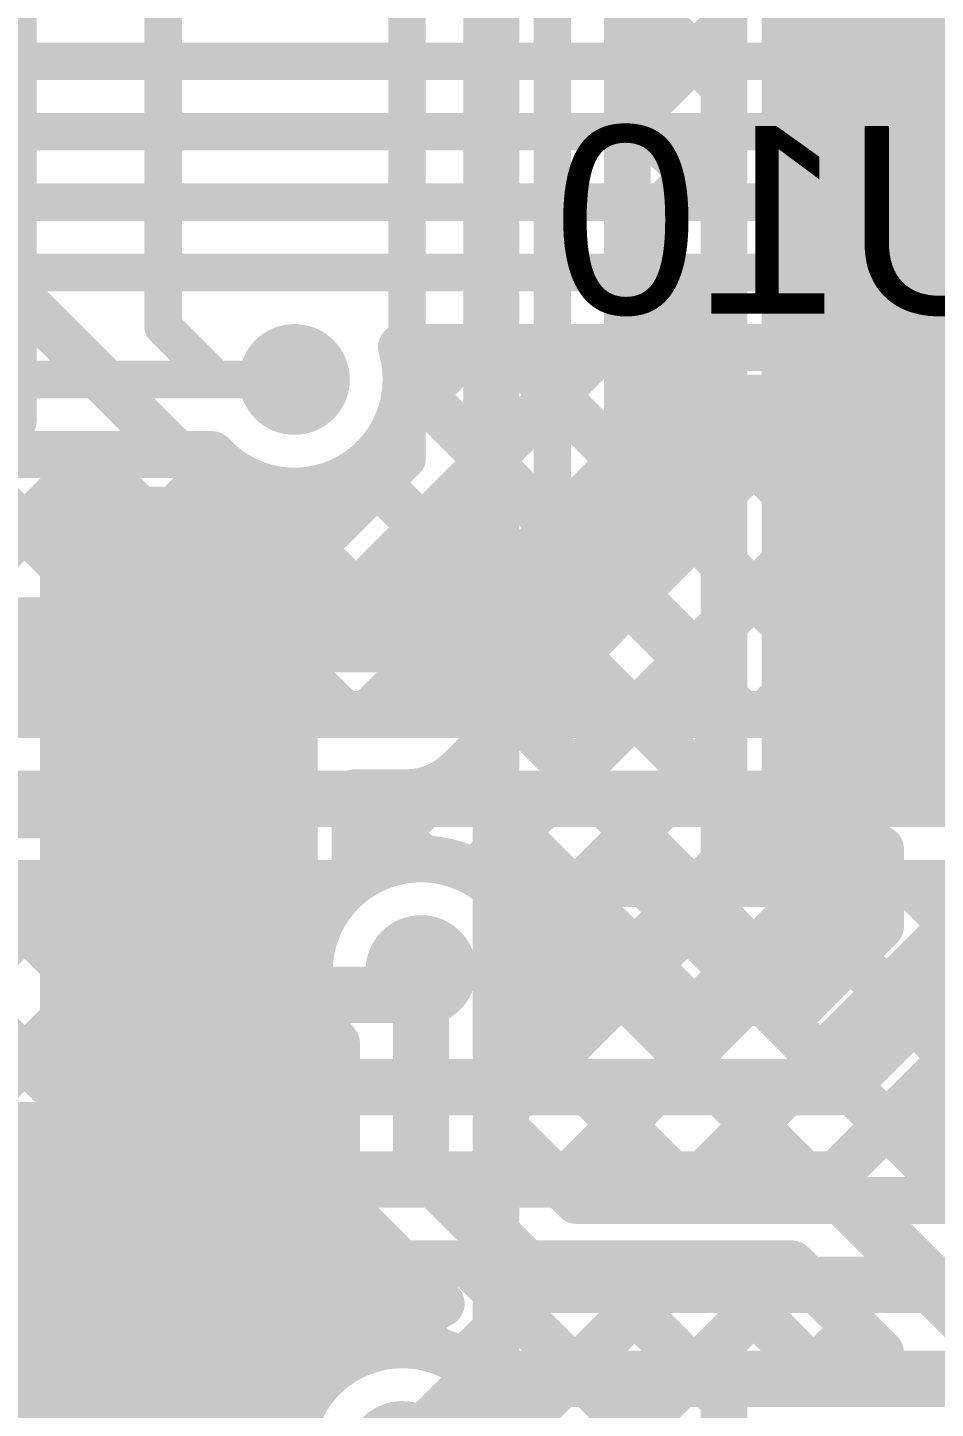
# Model space of a CAD drawing. Header units: millimetres. Extents: x -0.33 to 3.26, y -0.12 to 2.83.
# Drawn here: x 1.9131 to 2.1067, y 1.1327 to 1.427 of the extents above; entities that cross this region are included whole.
import ezdxf

# ---------------------------------------------------------------- set-up
doc = ezdxf.new("R2010")
doc.units = ezdxf.units.MM
doc.header["$MEASUREMENT"] = 0
for name, color, linetype in [('BottomLayer', 5, 'Continuous'), ('BottomOverlay', 54, 'Continuous'), ('BottomPaste', 16, 'Continuous'), ('BottomSolder', 6, 'Continuous'), ('TopLayer', 1, 'Continuous'), ('TopOverlay', 2, 'Continuous'), ('TopPaste', 8, 'Continuous'), ('TopSolder', 216, 'Continuous'), ('ViaHoleLayer', 16, 'Continuous')]:
    doc.layers.add(name, color=color, linetype=linetype)
doc.styles.add('Arial', font='', dxfattribs={"height": 0.2})
doc.styles.get('Arial').set_extended_font_data('Arial')

# ---------------------------------------------------------------- blocks, each defined once
blk = doc.blocks.new('49MD_8_000_20_20_20_A_46')
at = {"layer": 'TopLayer'}
blk.add_hatch(color=1, dxfattribs=at).paths.add_polyline_path([(0.0689, 0.03937), (0.28543, 0.03937), (0.28543, -0.03937), (0.0689, -0.03937)])
at = {"layer": 'TopPaste'}
blk.add_hatch(color=8, dxfattribs=at).paths.add_polyline_path([(0.0689, 0.03937), (0.28543, 0.03937), (0.28543, -0.03937), (0.0689, -0.03937)])
at = {"layer": 'TopSolder'}
blk.add_hatch(color=216, dxfattribs=at).paths.add_polyline_path([(0.0649, 0.04337), (0.28943, 0.04337), (0.28943, -0.04337), (0.0649, -0.04337)])
at = {"layer": 'TopOverlay', "const_width": 0.01}
blk.add_lwpolyline([(-0.256, 0.1), (0.252, 0.1)], dxfattribs=at)
blk = doc.blocks.new('C___0201_B_72')
at = {"layer": 'BottomLayer'}
for points in [[(-0.01831, 0.00728), (-0.00768, 0.00728), (-0.00768, -0.00728), (-0.01831, -0.00728)], [(0.00768, 0.00728), (0.01831, 0.00728), (0.01831, -0.00728), (0.00768, -0.00728)]]:
    blk.add_hatch(color=5, dxfattribs=at).paths.add_polyline_path(points)
at = {"layer": 'BottomPaste'}
for points in [[(-0.01831, 0.00728), (-0.00768, 0.00728), (-0.00768, -0.00728), (-0.01831, -0.00728)], [(0.00768, 0.00728), (0.01831, 0.00728), (0.01831, -0.00728), (0.00768, -0.00728)]]:
    blk.add_hatch(color=16, dxfattribs=at).paths.add_polyline_path(points)
at = {"layer": 'BottomSolder'}
for points in [[(-0.02231, 0.01128), (-0.00368, 0.01128), (-0.00368, -0.01128), (-0.02231, -0.01128)], [(0.00368, 0.01128), (0.02231, 0.01128), (0.02231, -0.01128), (0.00368, -0.01128)]]:
    blk.add_hatch(color=6, dxfattribs=at).paths.add_polyline_path(points)
at = {"layer": 'BottomOverlay', "const_width": 0.01}
for points in [[(-0.025, -0.014), (-0.025, 0.014)], [(0.025, 0.014), (-0.025, 0.014)], [(0.025, -0.014), (0.025, 0.014)], [(0.025, -0.014), (-0.025, -0.014)]]:
    blk.add_lwpolyline(points, dxfattribs=at)
at = {"layer": 'BottomOverlay', "const_width": 0.005}
for points in [[(-0.0275, 0.014, 1), (-0.0225, 0.014, 1)], [(-0.0275, 0.014, 1), (-0.0225, 0.014, 1)], [(0.0225, 0.014, 1), (0.0275, 0.014, 1)], [(0.0225, 0.014, 1), (0.0275, 0.014, 1)], [(-0.0275, -0.014, 1), (-0.0225, -0.014, 1)], [(-0.0275, -0.014, 1), (-0.0225, -0.014, 1)], [(0.0225, -0.014, 1), (0.0275, -0.014, 1)], [(0.0225, -0.014, 1), (0.0275, -0.014, 1)]]:
    blk.add_lwpolyline(points, format="xyb", close=True, dxfattribs=at)
blk = doc.blocks.new('C__0402_B_75')
at = {"layer": 'BottomLayer'}
for points in [[(-0.0095, 0.0125), (-0.0095, -0.0125), (-0.0275, -0.0125), (-0.0275, 0.0125)], [(0.0275, 0.0125), (0.0275, -0.0125), (0.0095, -0.0125), (0.0095, 0.0125)]]:
    blk.add_hatch(color=5, dxfattribs=at).paths.add_polyline_path(points)
at = {"layer": 'BottomPaste'}
for points in [[(-0.0095, 0.0125), (-0.0095, -0.0125), (-0.0275, -0.0125), (-0.0275, 0.0125)], [(0.0275, 0.0125), (0.0275, -0.0125), (0.0095, -0.0125), (0.0095, 0.0125)]]:
    blk.add_hatch(color=16, dxfattribs=at).paths.add_polyline_path(points)
at = {"layer": 'BottomSolder'}
for points in [[(-0.0055, 0.0165), (-0.0055, -0.0165), (-0.0315, -0.0165), (-0.0315, 0.0165)], [(0.0315, 0.0165), (0.0315, -0.0165), (0.0055, -0.0165), (0.0055, 0.0165)]]:
    blk.add_hatch(color=6, dxfattribs=at).paths.add_polyline_path(points)
at = {"layer": 'BottomOverlay', "const_width": 0.01}
for points in [[(-0.034, 0.019), (-0.034, -0.0185)], [(-0.034, 0.019), (0.034, 0.019)], [(0.034, 0.019), (0.034, -0.0185)], [(-0.034, -0.0185), (0.034, -0.0185)]]:
    blk.add_lwpolyline(points, dxfattribs=at)
at = {"layer": 'BottomOverlay', "const_width": 0.005}
for points in [[(-0.0365, 0.019, 1), (-0.0315, 0.019, 1)], [(-0.0365, 0.019, 1), (-0.0315, 0.019, 1)], [(0.0315, 0.019, 1), (0.0365, 0.019, 1)], [(0.0315, 0.019, 1), (0.0365, 0.019, 1)], [(-0.0365, -0.0185, 1), (-0.0315, -0.0185, 1)], [(-0.0365, -0.0185, 1), (-0.0315, -0.0185, 1)], [(0.0315, -0.0185, 1), (0.0365, -0.0185, 1)], [(0.0315, -0.0185, 1), (0.0365, -0.0185, 1)]]:
    blk.add_lwpolyline(points, format="xyb", close=True, dxfattribs=at)
blk = doc.blocks.new('C__0603_B_77')
at = {"layer": 'BottomLayer'}
for points in [[(-0.015, 0.0175), (-0.015, -0.0175), (-0.045, -0.0175), (-0.045, 0.0175)], [(0.045, 0.0175), (0.045, -0.0175), (0.015, -0.0175), (0.015, 0.0175)]]:
    blk.add_hatch(color=5, dxfattribs=at).paths.add_polyline_path(points)
at = {"layer": 'BottomPaste'}
for points in [[(-0.015, 0.0175), (-0.015, -0.0175), (-0.045, -0.0175), (-0.045, 0.0175)], [(0.045, 0.0175), (0.045, -0.0175), (0.015, -0.0175), (0.015, 0.0175)]]:
    blk.add_hatch(color=16, dxfattribs=at).paths.add_polyline_path(points)
at = {"layer": 'BottomSolder'}
for points in [[(-0.011, 0.0215), (-0.011, -0.0215), (-0.049, -0.0215), (-0.049, 0.0215)], [(0.049, 0.0215), (0.049, -0.0215), (0.011, -0.0215), (0.011, 0.0215)]]:
    blk.add_hatch(color=6, dxfattribs=at).paths.add_polyline_path(points)
at = {"layer": 'BottomOverlay', "const_width": 0.01}
for points in [[(0.052, 0.024), (-0.052, 0.024)], [(-0.052, -0.024), (-0.052, 0.024)], [(0.052, -0.024), (0.052, 0.024)], [(0.052, -0.024), (-0.052, -0.024)]]:
    blk.add_lwpolyline(points, dxfattribs=at)
at = {"layer": 'BottomOverlay', "const_width": 0.005}
for points in [[(-0.0545, 0.024, 1), (-0.0495, 0.024, 1)], [(-0.0545, 0.024, 1), (-0.0495, 0.024, 1)], [(0.0495, 0.024, 1), (0.0545, 0.024, 1)], [(0.0495, 0.024, 1), (0.0545, 0.024, 1)], [(-0.0545, -0.024, 1), (-0.0495, -0.024, 1)], [(-0.0545, -0.024, 1), (-0.0495, -0.024, 1)], [(0.0495, -0.024, 1), (0.0545, -0.024, 1)], [(0.0495, -0.024, 1), (0.0545, -0.024, 1)]]:
    blk.add_lwpolyline(points, format="xyb", close=True, dxfattribs=at)
blk = doc.blocks.new('C__0402_B_78')
at = {"layer": 'BottomLayer'}
for points in [[(-0.0095, 0.0125), (-0.0095, -0.0125), (-0.0275, -0.0125), (-0.0275, 0.0125)], [(0.0275, 0.0125), (0.0275, -0.0125), (0.0095, -0.0125), (0.0095, 0.0125)]]:
    blk.add_hatch(color=5, dxfattribs=at).paths.add_polyline_path(points)
at = {"layer": 'BottomPaste'}
for points in [[(-0.0095, 0.0125), (-0.0095, -0.0125), (-0.0275, -0.0125), (-0.0275, 0.0125)], [(0.0275, 0.0125), (0.0275, -0.0125), (0.0095, -0.0125), (0.0095, 0.0125)]]:
    blk.add_hatch(color=16, dxfattribs=at).paths.add_polyline_path(points)
at = {"layer": 'BottomSolder'}
for points in [[(-0.0055, 0.0165), (-0.0055, -0.0165), (-0.0315, -0.0165), (-0.0315, 0.0165)], [(0.0315, 0.0165), (0.0315, -0.0165), (0.0055, -0.0165), (0.0055, 0.0165)]]:
    blk.add_hatch(color=6, dxfattribs=at).paths.add_polyline_path(points)
at = {"layer": 'BottomOverlay', "const_width": 0.01}
for points in [[(-0.034, 0.019), (-0.034, -0.0185)], [(-0.034, 0.019), (0.034, 0.019)], [(0.034, 0.019), (0.034, -0.0185)], [(-0.034, -0.0185), (0.034, -0.0185)]]:
    blk.add_lwpolyline(points, dxfattribs=at)
at = {"layer": 'BottomOverlay', "const_width": 0.005}
for points in [[(-0.0365, 0.019, 1), (-0.0315, 0.019, 1)], [(-0.0365, 0.019, 1), (-0.0315, 0.019, 1)], [(0.0315, 0.019, 1), (0.0365, 0.019, 1)], [(0.0315, 0.019, 1), (0.0365, 0.019, 1)], [(-0.0365, -0.0185, 1), (-0.0315, -0.0185, 1)], [(-0.0365, -0.0185, 1), (-0.0315, -0.0185, 1)], [(0.0315, -0.0185, 1), (0.0365, -0.0185, 1)], [(0.0315, -0.0185, 1), (0.0365, -0.0185, 1)]]:
    blk.add_lwpolyline(points, format="xyb", close=True, dxfattribs=at)
blk = doc.blocks.new('STM32F070CBT6TR_258')
at = {"layer": 'TopLayer'}
for points in [[(-0.19094, 0.06299), (-0.19094, 0.0748), (-0.13976, 0.0748), (-0.13976, 0.06299)], [(-0.19094, 0.04331), (-0.19094, 0.05512), (-0.13976, 0.05512), (-0.13976, 0.04331)], [(-0.19094, 0.02362), (-0.19094, 0.03543), (-0.13976, 0.03543), (-0.13976, 0.02362)], [(-0.19094, 0.00394), (-0.19094, 0.01575), (-0.13976, 0.01575), (-0.13976, 0.00394)], [(-0.19094, -0.01575), (-0.19094, -0.00394), (-0.13976, -0.00394), (-0.13976, -0.01575)], [(-0.19094, -0.03543), (-0.19094, -0.02362), (-0.13976, -0.02362), (-0.13976, -0.03543)], [(-0.19094, -0.05512), (-0.19094, -0.04331), (-0.13976, -0.04331), (-0.13976, -0.05512)], [(-0.19094, -0.0748), (-0.19094, -0.06299), (-0.13976, -0.06299), (-0.13976, -0.0748)], [(-0.19094, -0.09449), (-0.19094, -0.08268), (-0.13976, -0.08268), (-0.13976, -0.09449)], [(-0.19094, -0.11417), (-0.19094, -0.10236), (-0.13976, -0.10236), (-0.13976, -0.11417)]]:
    blk.add_hatch(color=1, dxfattribs=at).paths.add_polyline_path(points)
at = {"layer": 'TopPaste'}
for points in [[(-0.19094, 0.06299), (-0.19094, 0.0748), (-0.13976, 0.0748), (-0.13976, 0.06299)], [(-0.19094, 0.04331), (-0.19094, 0.05512), (-0.13976, 0.05512), (-0.13976, 0.04331)], [(-0.19094, 0.02362), (-0.19094, 0.03543), (-0.13976, 0.03543), (-0.13976, 0.02362)], [(-0.19094, 0.00394), (-0.19094, 0.01575), (-0.13976, 0.01575), (-0.13976, 0.00394)], [(-0.19094, -0.01575), (-0.19094, -0.00394), (-0.13976, -0.00394), (-0.13976, -0.01575)], [(-0.19094, -0.03543), (-0.19094, -0.02362), (-0.13976, -0.02362), (-0.13976, -0.03543)], [(-0.19094, -0.05512), (-0.19094, -0.04331), (-0.13976, -0.04331), (-0.13976, -0.05512)], [(-0.19094, -0.0748), (-0.19094, -0.06299), (-0.13976, -0.06299), (-0.13976, -0.0748)], [(-0.19094, -0.09449), (-0.19094, -0.08268), (-0.13976, -0.08268), (-0.13976, -0.09449)], [(-0.19094, -0.11417), (-0.19094, -0.10236), (-0.13976, -0.10236), (-0.13976, -0.11417)]]:
    blk.add_hatch(color=8, dxfattribs=at).paths.add_polyline_path(points)
at = {"layer": 'TopSolder'}
for points in [[(-0.19494, 0.05899), (-0.19494, 0.0788), (-0.13576, 0.0788), (-0.13576, 0.05899)], [(-0.19494, 0.03931), (-0.19494, 0.05912), (-0.13576, 0.05912), (-0.13576, 0.03931)], [(-0.19494, 0.01962), (-0.19494, 0.03943), (-0.13576, 0.03943), (-0.13576, 0.01962)], [(-0.19494, -0.00006), (-0.19494, 0.01975), (-0.13576, 0.01975), (-0.13576, -0.00006)], [(-0.19494, -0.01975), (-0.19494, 0.00006), (-0.13576, 0.00006), (-0.13576, -0.01975)], [(-0.19494, -0.03943), (-0.19494, -0.01962), (-0.13576, -0.01962), (-0.13576, -0.03943)], [(-0.19494, -0.05912), (-0.19494, -0.03931), (-0.13576, -0.03931), (-0.13576, -0.05912)], [(-0.19494, -0.0788), (-0.19494, -0.05899), (-0.13576, -0.05899), (-0.13576, -0.0788)], [(-0.19494, -0.09849), (-0.19494, -0.07868), (-0.13576, -0.07868), (-0.13576, -0.09849)], [(-0.19494, -0.11817), (-0.19494, -0.09836), (-0.13576, -0.09836), (-0.13576, -0.11817)]]:
    blk.add_hatch(color=216, dxfattribs=at).paths.add_polyline_path(points)
at = {"layer": 'TopOverlay', "const_width": 0.01}
blk.add_lwpolyline([(-0.125, -0.165), (-0.165, -0.125)], dxfattribs=at)
at = {"layer": 'TopOverlay', "const_width": 0.005}
blk.add_lwpolyline([(-0.1675, -0.125, 1), (-0.1625, -0.125, 1)], format="xyb", close=True, dxfattribs=at)

msp = doc.modelspace()

# ---------------------------------------------------------------- hatches: boundary and pattern name
at = {"layer": 'BottomLayer'}
h = msp.add_hatch(color=5, dxfattribs=at)
edge = h.paths.add_edge_path()
edge.add_arc((1.97, 1.352), 0.01181, 0, 360)
h = msp.add_hatch(color=5, dxfattribs=at)
edge = h.paths.add_edge_path()
edge.add_arc((1.997, 1.226), 0.01181, 0, 360)
msp.add_hatch(color=5, dxfattribs=at).paths.add_polyline_path([(1.864, 1.134), (1.968, 1.134), (1.968, 1.195), (1.864, 1.195)])
h = msp.add_hatch(color=5, dxfattribs=at)
edge = h.paths.add_edge_path()
edge.add_arc((1.99, 1.156), 0.01181, 0, 360)
h = msp.add_hatch(color=5, dxfattribs=at)
edge = h.paths.add_edge_path()
edge.add_arc((1.993, 1.12242), 0.01181, 0, 360)
at = {"layer": 'TopLayer'}
h = msp.add_hatch(color=1, dxfattribs=at)
edge = h.paths.add_edge_path()
edge.add_arc((1.97, 1.352), 0.01181, 0, 360)
h = msp.add_hatch(color=1, dxfattribs=at)
edge = h.paths.add_edge_path()
edge.add_arc((1.997, 1.226), 0.01181, 0, 360)
h = msp.add_hatch(color=1, dxfattribs=at)
edge = h.paths.add_edge_path()
edge.add_arc((1.99, 1.156), 0.01181, 0, 360)
h = msp.add_hatch(color=1, dxfattribs=at)
edge = h.paths.add_edge_path()
edge.add_arc((1.993, 1.12242), 0.01181, 0, 360)
at = {"layer": 'ViaHoleLayer'}
h = msp.add_hatch(color=16, dxfattribs=at)
edge = h.paths.add_edge_path()
edge.add_arc((1.97, 1.352), 0.00591, 0, 360)
h = msp.add_hatch(color=16, dxfattribs=at)
edge = h.paths.add_edge_path()
edge.add_arc((1.997, 1.226), 0.00591, 0, 360)
h = msp.add_hatch(color=16, dxfattribs=at)
edge = h.paths.add_edge_path()
edge.add_arc((1.99, 1.156), 0.00591, 0, 360)

# ---------------------------------------------------------------- linework, layer by layer
at = {"layer": 'BottomLayer'}
for points, const_width in [([(1.76281, 1.41981), (2.27332, 1.41981)], 0.008), ([(1.82281, 1.40481), (2.32381, 1.40481)], 0.008), ([(1.84155, 1.38981), (2.34681, 1.38981)], 0.008), ([(1.85881, 1.37481), (2.36781, 1.37481)], 0.008), ([(1.96041, 1.28358), (2.03563, 1.35881)], 0.01), ([(1.98569, 1.28058), (2.06392, 1.35881)], 0.01), ([(1.99236, 1.34382), (2.00735, 1.35881)], 0.01), ([(1.99282, 1.35881), (2.36781, 1.35881)], 0.01), ([(2.01397, 1.28058), (2.0922, 1.35881)], 0.01), ([(2.01547, 1.35881), (2.0937, 1.28058)], 0.01), ([(2.04376, 1.35881), (2.09372, 1.30885)], 0.01), ([(2.07204, 1.35881), (2.09653, 1.33432)], 0.01), ([(2.096, 1.33432), (2.12049, 1.35881)], 0.01), ([(2.10033, 1.35881), (2.12482, 1.33432)], 0.01), ([(1.99381, 1.35219), (2.06542, 1.28058)], 0.01), ([(1.897, 1.352), (1.97, 1.352)], 0.008), ([(2.02158, 1.29958), (2.06499, 1.34299)], 0.02), ([(2.06499, 1.34299), (2.113, 1.34299)], 0.02), ([(1.90363, 1.336), (1.95237, 1.336)], 0.01), ([(1.90481, 1.31284), (1.92797, 1.336)], 0.01), ([(1.92515, 1.336), (1.98057, 1.28058)], 0.01), ([(2.09372, 1.33432), (2.13228, 1.33432)], 0.01), ([(2.09372, 1.33204), (2.096, 1.33432)], 0.01), ([(2.09372, 1.29969), (2.09372, 1.33432)], 0.01), ([(1.90025, 1.33262), (1.94928, 1.28358)], 0.01), ([(1.90258, 1.28233), (1.95433, 1.33407)], 0.01), ([(1.958, 1.33144), (2.00885, 1.28058)], 0.01), ([(1.98456, 1.33316), (2.03713, 1.28058)], 0.01), ([(2.04226, 1.28058), (2.09372, 1.33204)], 0.01), ([(1.93212, 1.28358), (1.97818, 1.32964)], 0.01), ([(1.75652, 1.30664), (1.93616, 1.127)], 0.01), ([(1.78659, 1.30485), (1.96534, 1.1261)], 0.01), ([(1.90227, 1.30231), (1.921, 1.28358)], 0.01), ([(1.94535, 1.29958), (2.02158, 1.29958)], 0.02), ([(2.07054, 1.28058), (2.09372, 1.30376)], 0.01), ([(1.89868, 1.287), (1.91126, 1.29958)], 0.012), ([(1.91126, 1.29958), (1.94535, 1.29958)], 0.012), ([(2.09372, 1.29969), (2.13228, 1.29969)], 0.01), ([(2.09883, 1.28058), (2.11794, 1.29969)], 0.01), ([(2.10288, 1.29969), (2.12199, 1.28058)], 0.01), ([(1.92085, 1.28358), (1.96985, 1.28358)], 0.01), ([(1.90555, 1.28058), (1.92085, 1.28058)], 0.01), ([(1.96985, 1.28058), (2.17311, 1.28058)], 0.01), ([(1.89358, 1.26258), (1.94535, 1.26258)], 0.012), ([(1.94535, 1.26258), (2.188, 1.26258)], 0.012), ([(1.81882, 1.142), (1.92085, 1.24403)], 0.01), ([(1.87139, 1.138), (1.97797, 1.24458)], 0.01), ([(1.90925, 1.24458), (1.92085, 1.24458)], 0.01), ([(1.96985, 1.24458), (1.98211, 1.24458)], 0.01), ([(2.01189, 1.24458), (2.17176, 1.24458)], 0.01), ([(2.015, 1.19676), (2.06283, 1.24458)], 0.01), ([(2.01657, 1.24458), (2.08415, 1.177)], 0.01), ([(2.02039, 1.23043), (2.03454, 1.24458)], 0.01), ([(2.02686, 1.18033), (2.09111, 1.24458)], 0.01), ([(2.04485, 1.24458), (2.11243, 1.177)], 0.01), ([(2.05181, 1.177), (2.1194, 1.24458)], 0.01), ([(2.07313, 1.24458), (2.14072, 1.177)], 0.01), ([(2.0801, 1.177), (2.14768, 1.24458)], 0.01), ([(2.10142, 1.24458), (2.169, 1.177)], 0.01), ([(1.84882, 1.14371), (1.94669, 1.24158)], 0.01), ([(1.87795, 1.24177), (1.97846, 1.14127)], 0.01), ([(1.90616, 1.24185), (1.99657, 1.15144)], 0.01), ([(1.92085, 1.24158), (1.96985, 1.24158)], 0.01), ([(1.93471, 1.24158), (1.979, 1.1973)], 0.01), ([(1.963, 1.24158), (1.9737, 1.23088)], 0.01), ([(2.10838, 1.177), (2.17407, 1.24269)], 0.01), ([(1.997, 1.18474), (1.997, 1.226)], 0.012), ([(1.89968, 1.138), (1.97616, 1.21448)], 0.01), ([(2.01803, 1.21483), (2.05586, 1.177)], 0.01), ([(1.979, 1.18474), (1.979, 1.21041)], 0.01), ([(2.015, 1.1922), (2.015, 1.21041)], 0.01), ([(2.015, 1.1922), (2.0302, 1.177)], 0.01), ([(1.9195, 1.12954), (1.979, 1.18904)], 0.01), ([(1.997, 1.18474), (2.02274, 1.159)], 0.012), ([(2.0302, 1.177), (2.308, 1.177)], 0.01), ([(1.9843, 1.17199), (2.0013, 1.15498)], 0.01), ([(1.94516, 1.12692), (1.98726, 1.16902)], 0.01), ([(1.949, 1.156), (1.99, 1.156)], 0.02), ([(2.02274, 1.159), (2.35, 1.159)], 0.012), ([(1.99129, 1.14617), (1.99683, 1.1517)], 0.01), ([(1.993, 1.12242), (2.00958, 1.139)], 0.012), ([(2.00958, 1.139), (2.2921, 1.139)], 0.012), ([(1.86659, 1.138), (1.9195, 1.138)], 0.01), ([(1.9195, 1.127), (1.9195, 1.138)], 0.01)]:
    msp.add_lwpolyline(points, dxfattribs=dict(at, const_width=const_width))
for points, const_width in [([(1.99032, 1.35881, 1), (1.99532, 1.35881, 1)], 0.005), ([(1.99032, 1.35881, 1), (1.99532, 1.35881, 1)], 0.005), ([(2.00485, 1.35881, 1), (2.00985, 1.35881, 1)], 0.005), ([(2.01297, 1.35881, 1), (2.01797, 1.35881, 1)], 0.005), ([(2.03313, 1.35881, 1), (2.03813, 1.35881, 1)], 0.005), ([(2.04126, 1.35881, 1), (2.04626, 1.35881, 1)], 0.005), ([(2.06142, 1.35881, 1), (2.06642, 1.35881, 1)], 0.005), ([(2.06954, 1.35881, 1), (2.07454, 1.35881, 1)], 0.005), ([(2.0897, 1.35881, 1), (2.0947, 1.35881, 1)], 0.005), ([(2.09783, 1.35881, 1), (2.10283, 1.35881, 1)], 0.005), ([(1.99131, 1.35219, 1), (1.99631, 1.35219, 1)], 0.005), ([(1.99131, 1.352, 1), (1.99631, 1.352, 1)], 0.005), ([(1.99131, 1.352, 1), (1.99631, 1.352, 1)], 0.005), ([(1.968, 1.352, 1), (1.972, 1.352, 1)], 0.004), ([(2.05999, 1.34299, 1), (2.06999, 1.34299, 1)], 0.01), ([(2.05999, 1.34299, 1), (2.06999, 1.34299, 1)], 0.01), ([(2.108, 1.34299, 1), (2.118, 1.34299, 1)], 0.01), ([(1.98986, 1.34382, 1), (1.99486, 1.34382, 1)], 0.005), ([(1.92265, 1.336, 1), (1.92765, 1.336, 1)], 0.005), ([(1.92547, 1.336, 1), (1.93047, 1.336, 1)], 0.005), ([(1.94987, 1.336, 1), (1.95487, 1.336, 1)], 0.005), ([(1.94987, 1.336, 1), (1.95487, 1.336, 1)], 0.005), ([(2.09122, 1.33432, 1), (2.09622, 1.33432, 1)], 0.005), ([(2.09122, 1.33432, 1), (2.09622, 1.33432, 1)], 0.005), ([(2.0935, 1.33432, 1), (2.0985, 1.33432, 1)], 0.005), ([(2.0935, 1.33432, 1), (2.0985, 1.33432, 1)], 0.005), ([(2.09403, 1.33432, 1), (2.09903, 1.33432, 1)], 0.005), ([(1.95183, 1.33407, 1), (1.95683, 1.33407, 1)], 0.005), ([(1.9555, 1.33144, 1), (1.9605, 1.33144, 1)], 0.005), ([(1.98206, 1.33316, 1), (1.98706, 1.33316, 1)], 0.005), ([(2.09122, 1.33204, 1), (2.09622, 1.33204, 1)], 0.005), ([(2.09122, 1.33204, 1), (2.09622, 1.33204, 1)], 0.005), ([(1.97568, 1.32964, 1), (1.98068, 1.32964, 1)], 0.005), ([(2.09122, 1.30885, 1), (2.09622, 1.30885, 1)], 0.005), ([(1.94035, 1.29958, 1), (1.95035, 1.29958, 1)], 0.01), ([(2.01658, 1.29958, 1), (2.02658, 1.29958, 1)], 0.01), ([(2.01658, 1.29958, 1), (2.02658, 1.29958, 1)], 0.01), ([(2.09122, 1.30376, 1), (2.09622, 1.30376, 1)], 0.005), ([(1.90826, 1.29958, 1), (1.91426, 1.29958, 1)], 0.006), ([(1.90826, 1.29958, 1), (1.91426, 1.29958, 1)], 0.006), ([(1.94235, 1.29958, 1), (1.94835, 1.29958, 1)], 0.006), ([(2.09122, 1.29969, 1), (2.09622, 1.29969, 1)], 0.005), ([(2.09122, 1.29969, 1), (2.09622, 1.29969, 1)], 0.005), ([(2.10038, 1.29969, 1), (2.10538, 1.29969, 1)], 0.005), ([(1.91835, 1.28358, 1), (1.92335, 1.28358, 1)], 0.005), ([(1.9185, 1.28358, 1), (1.9235, 1.28358, 1)], 0.005), ([(1.92962, 1.28358, 1), (1.93462, 1.28358, 1)], 0.005), ([(1.94678, 1.28358, 1), (1.95178, 1.28358, 1)], 0.005), ([(1.95791, 1.28358, 1), (1.96291, 1.28358, 1)], 0.005), ([(1.96735, 1.28358, 1), (1.97235, 1.28358, 1)], 0.005), ([(1.91835, 1.28058, 1), (1.92335, 1.28058, 1)], 0.005), ([(1.96735, 1.28058, 1), (1.97235, 1.28058, 1)], 0.005), ([(1.97807, 1.28058, 1), (1.98307, 1.28058, 1)], 0.005), ([(1.98319, 1.28058, 1), (1.98819, 1.28058, 1)], 0.005), ([(2.00635, 1.28058, 1), (2.01135, 1.28058, 1)], 0.005), ([(2.01147, 1.28058, 1), (2.01647, 1.28058, 1)], 0.005), ([(2.03463, 1.28058, 1), (2.03963, 1.28058, 1)], 0.005), ([(2.03976, 1.28058, 1), (2.04476, 1.28058, 1)], 0.005), ([(2.06292, 1.28058, 1), (2.06792, 1.28058, 1)], 0.005), ([(2.06804, 1.28058, 1), (2.07304, 1.28058, 1)], 0.005), ([(2.0912, 1.28058, 1), (2.0962, 1.28058, 1)], 0.005), ([(2.09633, 1.28058, 1), (2.10133, 1.28058, 1)], 0.005), ([(1.94235, 1.26258, 1), (1.94835, 1.26258, 1)], 0.006), ([(1.94235, 1.26258, 1), (1.94835, 1.26258, 1)], 0.006), ([(1.90675, 1.24458, 1), (1.91175, 1.24458, 1)], 0.005), ([(1.90675, 1.24458, 1), (1.91175, 1.24458, 1)], 0.005), ([(1.91835, 1.24458, 1), (1.92335, 1.24458, 1)], 0.005), ([(1.91835, 1.24403, 1), (1.92335, 1.24403, 1)], 0.005), ([(1.96735, 1.24458, 1), (1.97235, 1.24458, 1)], 0.005), ([(1.97547, 1.24458, 1), (1.98047, 1.24458, 1)], 0.005), ([(1.97961, 1.24458, 1), (1.98461, 1.24458, 1)], 0.005), ([(1.97961, 1.24458, 1), (1.98461, 1.24458, 1)], 0.005), ([(2.00939, 1.24458, 1), (2.01439, 1.24458, 1)], 0.005), ([(2.00939, 1.24458, 1), (2.01439, 1.24458, 1)], 0.005), ([(2.01407, 1.24458, 1), (2.01907, 1.24458, 1)], 0.005), ([(2.03204, 1.24458, 1), (2.03704, 1.24458, 1)], 0.005), ([(2.04235, 1.24458, 1), (2.04735, 1.24458, 1)], 0.005), ([(2.06033, 1.24458, 1), (2.06533, 1.24458, 1)], 0.005), ([(2.07063, 1.24458, 1), (2.07563, 1.24458, 1)], 0.005), ([(2.08861, 1.24458, 1), (2.09361, 1.24458, 1)], 0.005), ([(2.09892, 1.24458, 1), (2.10392, 1.24458, 1)], 0.005), ([(1.91835, 1.24158, 1), (1.92335, 1.24158, 1)], 0.005), ([(1.93221, 1.24158, 1), (1.93721, 1.24158, 1)], 0.005), ([(1.94419, 1.24158, 1), (1.94919, 1.24158, 1)], 0.005), ([(1.9605, 1.24158, 1), (1.9655, 1.24158, 1)], 0.005), ([(1.96735, 1.24158, 1), (1.97235, 1.24158, 1)], 0.005), ([(1.9712, 1.23088, 1), (1.9762, 1.23088, 1)], 0.005), ([(2.01789, 1.23043, 1), (2.02289, 1.23043, 1)], 0.005), ([(1.994, 1.226, 1), (2, 1.226, 1)], 0.006), ([(2.01831, 1.226, 1), (2.02331, 1.226, 1)], 0.005), ([(2.01831, 1.226, 1), (2.02331, 1.226, 1)], 0.005), ([(1.97366, 1.21448, 1), (1.97866, 1.21448, 1)], 0.005), ([(2.01553, 1.21483, 1), (2.02053, 1.21483, 1)], 0.005), ([(1.9765, 1.21041, 1), (1.9815, 1.21041, 1)], 0.005), ([(1.9765, 1.21041, 1), (1.9815, 1.21041, 1)], 0.005), ([(2.0125, 1.21041, 1), (2.0175, 1.21041, 1)], 0.005), ([(2.0125, 1.21041, 1), (2.0175, 1.21041, 1)], 0.005), ([(1.9765, 1.1973, 1), (1.9815, 1.1973, 1)], 0.005), ([(2.0125, 1.19676, 1), (2.0175, 1.19676, 1)], 0.005), ([(2.0125, 1.1922, 1), (2.0175, 1.1922, 1)], 0.005), ([(2.0125, 1.1922, 1), (2.0175, 1.1922, 1)], 0.005), ([(1.9765, 1.18904, 1), (1.9815, 1.18904, 1)], 0.005), ([(1.9765, 1.18474, 1), (1.9815, 1.18474, 1)], 0.005), ([(1.9765, 1.18474, 1), (1.9815, 1.18474, 1)], 0.005), ([(1.9765, 1.18474, 1), (1.9815, 1.18474, 1)], 0.005), ([(1.994, 1.18474, 1), (2, 1.18474, 1)], 0.006), ([(1.994, 1.18474, 1), (2, 1.18474, 1)], 0.006), ([(2.02436, 1.18033, 1), (2.02936, 1.18033, 1)], 0.005), ([(2.0277, 1.177, 1), (2.0327, 1.177, 1)], 0.005), ([(2.0277, 1.177, 1), (2.0327, 1.177, 1)], 0.005), ([(2.04931, 1.177, 1), (2.05431, 1.177, 1)], 0.005), ([(2.05336, 1.177, 1), (2.05836, 1.177, 1)], 0.005), ([(2.0776, 1.177, 1), (2.0826, 1.177, 1)], 0.005), ([(2.08165, 1.177, 1), (2.08665, 1.177, 1)], 0.005), ([(2.10588, 1.177, 1), (2.11088, 1.177, 1)], 0.005), ([(1.98177, 1.17201, 1), (1.98677, 1.17201, 1)], 0.005), ([(1.9818, 1.17199, 1), (1.9868, 1.17199, 1)], 0.005), ([(1.9818, 1.17199, 1), (1.9868, 1.17199, 1)], 0.005), ([(1.98476, 1.16902, 1), (1.98976, 1.16902, 1)], 0.005), ([(1.944, 1.156, 1), (1.954, 1.156, 1)], 0.01), ([(1.985, 1.156, 1), (1.995, 1.156, 1)], 0.01), ([(2.01974, 1.159, 1), (2.02574, 1.159, 1)], 0.006), ([(2.01974, 1.159, 1), (2.02574, 1.159, 1)], 0.006), ([(1.9988, 1.15498, 1), (2.0038, 1.15498, 1)], 0.005), ([(1.9988, 1.15498, 1), (2.0038, 1.15498, 1)], 0.005), ([(1.9988, 1.15498, 1), (2.0038, 1.15498, 1)], 0.005), ([(1.99435, 1.15173, 1), (1.99935, 1.15173, 1)], 0.005), ([(1.99407, 1.15144, 1), (1.99907, 1.15144, 1)], 0.005), ([(1.99433, 1.1517, 1), (1.99933, 1.1517, 1)], 0.005), ([(1.99433, 1.1517, 1), (1.99933, 1.1517, 1)], 0.005), ([(1.98879, 1.14617, 1), (1.99379, 1.14617, 1)], 0.005), ([(1.98879, 1.14617, 1), (1.99379, 1.14617, 1)], 0.005), ([(1.97596, 1.14127, 1), (1.98096, 1.14127, 1)], 0.005), ([(2.00658, 1.139, 1), (2.01258, 1.139, 1)], 0.006), ([(2.00658, 1.139, 1), (2.01258, 1.139, 1)], 0.006), ([(1.917, 1.138, 1), (1.922, 1.138, 1)], 0.005), ([(1.917, 1.138, 1), (1.922, 1.138, 1)], 0.005), ([(1.917, 1.12954, 1), (1.922, 1.12954, 1)], 0.005)]:
    msp.add_lwpolyline(points, format="xyb", close=True, dxfattribs=dict(at, const_width=const_width))
at = {"layer": 'BottomLayer', "const_width": 0.01}
for points in [[(1.99282, 1.35881, -0.072651), (1.99381, 1.352)], [(1.99381, 1.352, -0.685879), (1.95237, 1.336)], [(1.90925, 1.24458, -2.171228), (1.90555, 1.28058)], [(1.979, 1.21041, -0.425458), (1.98211, 1.24458)], [(2.01189, 1.24458, -0.227651), (2.02081, 1.226)], [(2.02081, 1.226, -0.18034), (2.015, 1.21041)], [(1.9843, 1.17199, -0.199396), (1.979, 1.18474)], [(1.98427, 1.17201, -0.198912), (1.979, 1.18474)], [(1.99683, 1.1517, -0.077461), (2.0013, 1.15498)], [(1.99685, 1.15173, -0.076993), (2.0013, 1.15498)], [(1.96948, 1.1261, -0.349158), (1.99129, 1.14617)]]:
    msp.add_lwpolyline(points, format="xyb", dxfattribs=at)
at = {"layer": 'TopLayer'}
for points, const_width in [([(2.06163, 1.2519), (2.06163, 1.49243)], 0.01), ([(1.911, 1.343), (1.911, 1.468)], 0.008), ([(1.942, 1.36324), (1.942, 1.468)], 0.008), ([(2.025, 1.311), (2.025, 1.466)], 0.008), ([(2.041, 1.311), (2.041, 1.466)], 0.01), ([(2.01, 1.323), (2.01, 1.45979)], 0.008), ([(1.994, 1.335), (1.994, 1.45457)], 0.008), ([(2.041, 1.43511), (2.06163, 1.41448)], 0.01), ([(2.041, 1.40661), (2.06163, 1.42723)], 0.01), ([(2.041, 1.40965), (2.06163, 1.38902)], 0.01), ([(2.041, 1.38115), (2.06163, 1.40178)], 0.01), ([(2.041, 1.3842), (2.06163, 1.36357)], 0.01), ([(2.041, 1.35569), (2.06163, 1.37632)], 0.01), ([(1.942, 1.36324), (1.95324, 1.352)], 0.008), ([(2.041, 1.35874), (2.06163, 1.33811)], 0.01), ([(1.95324, 1.352), (1.97, 1.352)], 0.008), ([(2.041, 1.33024), (2.06163, 1.35087)], 0.01), ([(1.90484, 1.33684), (1.911, 1.343)], 0.008), ([(1.97827, 1.31927), (1.994, 1.335)], 0.008), ([(2.041, 1.33329), (2.06163, 1.31266)], 0.01), ([(2.03825, 1.30203), (2.06163, 1.32541)], 0.01), ([(1.98658, 1.29958), (2.01, 1.323)], 0.008), ([(1.94535, 1.31927), (1.97827, 1.31927)], 0.008), ([(1.9939, 1.2799), (2.025, 1.311)], 0.008), ([(2.04073, 1.3081), (2.06163, 1.2872)], 0.01), ([(2.00523, 1.2686), (2.0363, 1.29967)], 0.01), ([(2.00852, 1.24684), (2.06163, 1.29996)], 0.01), ([(1.94535, 1.29958), (1.98658, 1.29958)], 0.008), ([(2.03, 1.29337), (2.06163, 1.26174)], 0.01), ([(1.94535, 1.2799), (1.9939, 1.2799)], 0.008), ([(2.01727, 1.28065), (2.07873, 1.21919)], 0.01), ([(2.01984, 1.23271), (2.06163, 1.2745)], 0.01), ([(1.98294, 1.24673), (2.00286, 1.26665)], 0.01), ([(2.00453, 1.26794), (2.0533, 1.21916)], 0.01), ([(1.98294, 1.2639), (1.9939, 1.2639)], 0.01), ([(1.98311, 1.2639), (1.9972, 1.24981)], 0.01), ([(1.89279, 1.26021), (1.94535, 1.26021)], 0.012), ([(1.98294, 1.24522), (1.98294, 1.26199)], 0.01), ([(2.03174, 1.21916), (2.06448, 1.2519)], 0.01), ([(2.0572, 1.21916), (2.08994, 1.2519)], 0.01), ([(2.06163, 1.2519), (2.095, 1.2519)], 0.01), ([(2.07148, 1.2519), (2.09146, 1.23191)], 0.01), ([(2.095, 1.23546), (2.095, 1.2519)], 0.01), ([(2.10243, 1.18802), (2.166, 1.25159)], 0.01), ([(1.97853, 1.24231), (1.98294, 1.24673)], 0.01), ([(1.90663, 1.24221), (1.94535, 1.24221)], 0.01), ([(1.92405, 1.23875), (1.92752, 1.24221)], 0.01), ([(1.92843, 1.24221), (1.93189, 1.23875)], 0.01), ([(1.9472, 1.24231), (1.97965, 1.24231)], 0.01), ([(1.9496, 1.23884), (1.95307, 1.24231)], 0.01), ([(1.95379, 1.24231), (1.95725, 1.23884)], 0.01), ([(1.97506, 1.23884), (1.97853, 1.24231)], 0.01), ([(1.89, 1.218), (1.91253, 1.24053)], 0.008), ([(1.90776, 1.23875), (1.94351, 1.23875)], 0.01), ([(1.91253, 1.24053), (1.94535, 1.24053)], 0.008), ([(1.94535, 1.23884), (1.97695, 1.23884)], 0.01), ([(2.0787, 1.21916), (2.095, 1.23546)], 0.01), ([(2.08616, 1.20116), (2.113, 1.228)], 0.012), ([(1.99184, 1.22084), (1.997, 1.226)], 0.012), ([(2.02081, 1.2262), (2.02785, 1.21916)], 0.01), ([(1.94535, 1.22084), (1.99184, 1.22084)], 0.012), ([(2.01981, 1.21916), (2.0787, 1.21916)], 0.01), ([(2.10046, 1.19), (2.1257, 1.21525)], 0.01), ([(1.94535, 1.20116), (2.08616, 1.20116)], 0.012), ([(2.10419, 1.19373), (2.15982, 1.1381)], 0.01), ([(2.10046, 1.19), (2.1257, 1.16475)], 0.01), ([(1.94535, 1.18147), (2.08353, 1.18147)], 0.012), ([(2.08353, 1.18147), (2.113, 1.152)], 0.012), ([(1.98294, 1.16347), (2.07607, 1.16347)], 0.01), ([(1.98294, 1.16001), (1.98294, 1.16347)], 0.01), ([(1.98294, 1.1449), (2.00151, 1.16347)], 0.01), ([(1.98294, 1.16224), (2.00001, 1.14517)], 0.01), ([(1.985, 1.07059), (2.07698, 1.16257)], 0.01), ([(2.00592, 1.14242), (2.02697, 1.16347)], 0.01), ([(2.00717, 1.16347), (2.06163, 1.10901)], 0.01), ([(2.0163, 1.12734), (2.05243, 1.16347)], 0.01), ([(2.03262, 1.16347), (2.06163, 1.13446)], 0.01), ([(2.05808, 1.16347), (2.08345, 1.1381)], 0.01), ([(2.07607, 1.16347), (2.095, 1.14454)], 0.01), ([(1.98294, 1.144), (1.98294, 1.16001)], 0.01), ([(1.98294, 1.144), (1.98294, 1.16001)], 0.01), ([(2.07797, 1.1381), (2.0897, 1.14984)], 0.01), ([(2.095, 1.1381), (2.095, 1.14454)], 0.01), ([(2.06163, 1.1381), (2.095, 1.1381)], 0.01), ([(2.06163, 0.89757), (2.06163, 1.1381)], 0.01), ([(2.01576, 1.12943), (2.06163, 1.08355)], 0.01)]:
    msp.add_lwpolyline(points, dxfattribs=dict(at, const_width=const_width))
for points, const_width in [([(2.05913, 1.42723, 1), (2.06413, 1.42723, 1)], 0.005), ([(2.05913, 1.41448, 1), (2.06413, 1.41448, 1)], 0.005), ([(2.0385, 1.40965, 1), (2.0435, 1.40965, 1)], 0.005), ([(2.0385, 1.40661, 1), (2.0435, 1.40661, 1)], 0.005), ([(2.05913, 1.40178, 1), (2.06413, 1.40178, 1)], 0.005), ([(2.05913, 1.38902, 1), (2.06413, 1.38902, 1)], 0.005), ([(2.0385, 1.3842, 1), (2.0435, 1.3842, 1)], 0.005), ([(2.0385, 1.38115, 1), (2.0435, 1.38115, 1)], 0.005), ([(2.05913, 1.37632, 1), (2.06413, 1.37632, 1)], 0.005), ([(1.94, 1.36324, 1), (1.944, 1.36324, 1)], 0.004), ([(1.94, 1.36324, 1), (1.944, 1.36324, 1)], 0.004), ([(2.05913, 1.36357, 1), (2.06413, 1.36357, 1)], 0.005), ([(2.0385, 1.35874, 1), (2.0435, 1.35874, 1)], 0.005), ([(2.0385, 1.35569, 1), (2.0435, 1.35569, 1)], 0.005), ([(1.95124, 1.352, 1), (1.95524, 1.352, 1)], 0.004), ([(1.95124, 1.352, 1), (1.95524, 1.352, 1)], 0.004), ([(1.968, 1.352, 1), (1.972, 1.352, 1)], 0.004), ([(2.05913, 1.35087, 1), (2.06413, 1.35087, 1)], 0.005), ([(1.909, 1.343, 1), (1.913, 1.343, 1)], 0.004), ([(1.909, 1.343, 1), (1.913, 1.343, 1)], 0.004), ([(2.05913, 1.33811, 1), (2.06413, 1.33811, 1)], 0.005), ([(1.992, 1.335, 1), (1.996, 1.335, 1)], 0.004), ([(1.992, 1.335, 1), (1.996, 1.335, 1)], 0.004), ([(2.0385, 1.33329, 1), (2.0435, 1.33329, 1)], 0.005), ([(2.0385, 1.33024, 1), (2.0435, 1.33024, 1)], 0.005), ([(2.05913, 1.32541, 1), (2.06413, 1.32541, 1)], 0.005), ([(2.008, 1.323, 1), (2.012, 1.323, 1)], 0.004), ([(2.008, 1.323, 1), (2.012, 1.323, 1)], 0.004), ([(1.94335, 1.31927, 1), (1.94735, 1.31927, 1)], 0.004), ([(1.97627, 1.31927, 1), (1.98027, 1.31927, 1)], 0.004), ([(1.97627, 1.31927, 1), (1.98027, 1.31927, 1)], 0.004), ([(2.0385, 1.311, 1), (2.0435, 1.311, 1)], 0.005), ([(2.0385, 1.311, 1), (2.0435, 1.311, 1)], 0.005), ([(2.0385, 1.311, 1), (2.0435, 1.311, 1)], 0.005), ([(2.05913, 1.31266, 1), (2.06413, 1.31266, 1)], 0.005), ([(2.023, 1.311, 1), (2.027, 1.311, 1)], 0.004), ([(2.023, 1.311, 1), (2.027, 1.311, 1)], 0.004), ([(2.03823, 1.3081, 1), (2.04323, 1.3081, 1)], 0.005), ([(2.03575, 1.30203, 1), (2.04075, 1.30203, 1)], 0.005), ([(2.0338, 1.29967, 1), (2.0388, 1.29967, 1)], 0.005), ([(2.0338, 1.29967, 1), (2.0388, 1.29967, 1)], 0.005), ([(2.03381, 1.29969, 1), (2.03881, 1.29969, 1)], 0.005), ([(2.05913, 1.29996, 1), (2.06413, 1.29996, 1)], 0.005), ([(1.94335, 1.29958, 1), (1.94735, 1.29958, 1)], 0.004), ([(1.98458, 1.29958, 1), (1.98858, 1.29958, 1)], 0.004), ([(1.98458, 1.29958, 1), (1.98858, 1.29958, 1)], 0.004), ([(2.0275, 1.29337, 1), (2.0325, 1.29337, 1)], 0.005), ([(2.05913, 1.2872, 1), (2.06413, 1.2872, 1)], 0.005), ([(1.94335, 1.2799, 1), (1.94735, 1.2799, 1)], 0.004), ([(1.9919, 1.2799, 1), (1.9959, 1.2799, 1)], 0.004), ([(1.9919, 1.2799, 1), (1.9959, 1.2799, 1)], 0.004), ([(2.01477, 1.28065, 1), (2.01977, 1.28065, 1)], 0.005), ([(2.05913, 1.2745, 1), (2.06413, 1.2745, 1)], 0.005), ([(2.00036, 1.26665, 1), (2.00536, 1.26665, 1)], 0.005), ([(2.00203, 1.26794, 1), (2.00703, 1.26794, 1)], 0.005), ([(2.00271, 1.26858, 1), (2.00771, 1.26858, 1)], 0.005), ([(2.00273, 1.2686, 1), (2.00773, 1.2686, 1)], 0.005), ([(2.00273, 1.2686, 1), (2.00773, 1.2686, 1)], 0.005), ([(1.98044, 1.2639, 1), (1.98544, 1.2639, 1)], 0.005), ([(1.98061, 1.2639, 1), (1.98561, 1.2639, 1)], 0.005), ([(1.9914, 1.2639, 1), (1.9964, 1.2639, 1)], 0.005), ([(1.9914, 1.2639, 1), (1.9964, 1.2639, 1)], 0.005), ([(1.9914, 1.2639, 1), (1.9964, 1.2639, 1)], 0.005), ([(1.94235, 1.26021, 1), (1.94835, 1.26021, 1)], 0.006), ([(1.98044, 1.26199, 1), (1.98544, 1.26199, 1)], 0.005), ([(2.05913, 1.26174, 1), (2.06413, 1.26174, 1)], 0.005), ([(2.05913, 1.2519, 1), (2.06413, 1.2519, 1)], 0.005), ([(2.05913, 1.2519, 1), (2.06413, 1.2519, 1)], 0.005), ([(2.06198, 1.2519, 1), (2.06698, 1.2519, 1)], 0.005), ([(2.06898, 1.2519, 1), (2.07398, 1.2519, 1)], 0.005), ([(2.08744, 1.2519, 1), (2.09244, 1.2519, 1)], 0.005), ([(2.0925, 1.2519, 1), (2.0975, 1.2519, 1)], 0.005), ([(2.0925, 1.2519, 1), (2.0975, 1.2519, 1)], 0.005), ([(1.9947, 1.24981, 1), (1.9997, 1.24981, 1)], 0.005), ([(1.98044, 1.24673, 1), (1.98544, 1.24673, 1)], 0.005), ([(1.98044, 1.24673, 1), (1.98544, 1.24673, 1)], 0.005), ([(2.00602, 1.24684, 1), (2.01102, 1.24684, 1)], 0.005), ([(1.98044, 1.24522, 1), (1.98544, 1.24522, 1)], 0.005), ([(1.98044, 1.24522, 1), (1.98544, 1.24522, 1)], 0.005), ([(1.98044, 1.24522, 1), (1.98544, 1.24522, 1)], 0.005), ([(1.92502, 1.24221, 1), (1.93002, 1.24221, 1)], 0.005), ([(1.92593, 1.24221, 1), (1.93093, 1.24221, 1)], 0.005), ([(1.94285, 1.24221, 1), (1.94785, 1.24221, 1)], 0.005), ([(1.9447, 1.24231, 1), (1.9497, 1.24231, 1)], 0.005), ([(1.95057, 1.24231, 1), (1.95557, 1.24231, 1)], 0.005), ([(1.95129, 1.24231, 1), (1.95629, 1.24231, 1)], 0.005), ([(1.97603, 1.24231, 1), (1.98103, 1.24231, 1)], 0.005), ([(1.97603, 1.24231, 1), (1.98103, 1.24231, 1)], 0.005), ([(1.97715, 1.24231, 1), (1.98215, 1.24231, 1)], 0.005), ([(1.97715, 1.24231, 1), (1.98215, 1.24231, 1)], 0.005), ([(1.97715, 1.24231, 1), (1.98215, 1.24231, 1)], 0.005), ([(1.91053, 1.24053, 1), (1.91453, 1.24053, 1)], 0.004), ([(1.91053, 1.24053, 1), (1.91453, 1.24053, 1)], 0.004), ([(1.92155, 1.23875, 1), (1.92655, 1.23875, 1)], 0.005), ([(1.92939, 1.23875, 1), (1.93439, 1.23875, 1)], 0.005), ([(1.94101, 1.23875, 1), (1.94601, 1.23875, 1)], 0.005), ([(1.94285, 1.23884, 1), (1.94785, 1.23884, 1)], 0.005), ([(1.94335, 1.24053, 1), (1.94735, 1.24053, 1)], 0.004), ([(1.9471, 1.23884, 1), (1.9521, 1.23884, 1)], 0.005), ([(1.95475, 1.23884, 1), (1.95975, 1.23884, 1)], 0.005), ([(1.97256, 1.23884, 1), (1.97756, 1.23884, 1)], 0.005), ([(1.97445, 1.23884, 1), (1.97945, 1.23884, 1)], 0.005), ([(1.97445, 1.23884, 1), (1.97945, 1.23884, 1)], 0.005), ([(2.0925, 1.23546, 1), (2.0975, 1.23546, 1)], 0.005), ([(2.0925, 1.23546, 1), (2.0975, 1.23546, 1)], 0.005), ([(2.01734, 1.23271, 1), (2.02234, 1.23271, 1)], 0.005), ([(2.08896, 1.23191, 1), (2.09396, 1.23191, 1)], 0.005), ([(1.994, 1.226, 1), (2, 1.226, 1)], 0.006), ([(2.01831, 1.2262, 1), (2.02331, 1.2262, 1)], 0.005), ([(2.01831, 1.226, 1), (2.02331, 1.226, 1)], 0.005), ([(2.01831, 1.226, 1), (2.02331, 1.226, 1)], 0.005), ([(1.94235, 1.22084, 1), (1.94835, 1.22084, 1)], 0.006), ([(1.98884, 1.22084, 1), (1.99484, 1.22084, 1)], 0.006), ([(1.98884, 1.22084, 1), (1.99484, 1.22084, 1)], 0.006), ([(2.01731, 1.21916, 1), (2.02231, 1.21916, 1)], 0.005), ([(2.01731, 1.21916, 1), (2.02231, 1.21916, 1)], 0.005), ([(2.02535, 1.21916, 1), (2.03035, 1.21916, 1)], 0.005), ([(2.02924, 1.21916, 1), (2.03424, 1.21916, 1)], 0.005), ([(2.0508, 1.21916, 1), (2.0558, 1.21916, 1)], 0.005), ([(2.0547, 1.21916, 1), (2.0597, 1.21916, 1)], 0.005), ([(2.0762, 1.21916, 1), (2.0812, 1.21916, 1)], 0.005), ([(2.0762, 1.21916, 1), (2.0812, 1.21916, 1)], 0.005), ([(2.07623, 1.21919, 1), (2.08123, 1.21919, 1)], 0.005), ([(1.94235, 1.20116, 1), (1.94835, 1.20116, 1)], 0.006), ([(2.08316, 1.20116, 1), (2.08916, 1.20116, 1)], 0.006), ([(2.08316, 1.20116, 1), (2.08916, 1.20116, 1)], 0.006), ([(2.10169, 1.19373, 1), (2.10669, 1.19373, 1)], 0.005), ([(2.09796, 1.19, 1), (2.10296, 1.19, 1)], 0.005), ([(2.09796, 1.19, 1), (2.10296, 1.19, 1)], 0.005), ([(2.09993, 1.18802, 1), (2.10493, 1.18802, 1)], 0.005), ([(1.94235, 1.18147, 1), (1.94835, 1.18147, 1)], 0.006), ([(2.08053, 1.18147, 1), (2.08653, 1.18147, 1)], 0.006), ([(2.08053, 1.18147, 1), (2.08653, 1.18147, 1)], 0.006), ([(1.98044, 1.16347, 1), (1.98544, 1.16347, 1)], 0.005), ([(1.98044, 1.16347, 1), (1.98544, 1.16347, 1)], 0.005), ([(1.98044, 1.16224, 1), (1.98544, 1.16224, 1)], 0.005), ([(1.99901, 1.16347, 1), (2.00401, 1.16347, 1)], 0.005), ([(2.00467, 1.16347, 1), (2.00967, 1.16347, 1)], 0.005), ([(2.02447, 1.16347, 1), (2.02947, 1.16347, 1)], 0.005), ([(2.03012, 1.16347, 1), (2.03512, 1.16347, 1)], 0.005), ([(2.04993, 1.16347, 1), (2.05493, 1.16347, 1)], 0.005), ([(2.05558, 1.16347, 1), (2.06058, 1.16347, 1)], 0.005), ([(2.07357, 1.16347, 1), (2.07857, 1.16347, 1)], 0.005), ([(2.07357, 1.16347, 1), (2.07857, 1.16347, 1)], 0.005), ([(2.07448, 1.16257, 1), (2.07948, 1.16257, 1)], 0.005), ([(1.98044, 1.16001, 1), (1.98544, 1.16001, 1)], 0.005), ([(1.98044, 1.16001, 1), (1.98544, 1.16001, 1)], 0.005), ([(1.98044, 1.16001, 1), (1.98544, 1.16001, 1)], 0.005), ([(2.0872, 1.14984, 1), (2.0922, 1.14984, 1)], 0.005), ([(1.98044, 1.1449, 1), (1.98544, 1.1449, 1)], 0.005), ([(1.98044, 1.144, 1), (1.98544, 1.144, 1)], 0.005), ([(1.98044, 1.144, 1), (1.98544, 1.144, 1)], 0.005), ([(1.98044, 1.144, 1), (1.98544, 1.144, 1)], 0.005), ([(1.99751, 1.14517, 1), (2.00251, 1.14517, 1)], 0.005), ([(2.0925, 1.14454, 1), (2.0975, 1.14454, 1)], 0.005), ([(2.0925, 1.14454, 1), (2.0975, 1.14454, 1)], 0.005), ([(2.00342, 1.14242, 1), (2.00842, 1.14242, 1)], 0.005), ([(2.05913, 1.1381, 1), (2.06413, 1.1381, 1)], 0.005), ([(2.05913, 1.1381, 1), (2.06413, 1.1381, 1)], 0.005), ([(2.07547, 1.1381, 1), (2.08047, 1.1381, 1)], 0.005), ([(2.08095, 1.1381, 1), (2.08595, 1.1381, 1)], 0.005), ([(2.0925, 1.1381, 1), (2.0975, 1.1381, 1)], 0.005), ([(2.0925, 1.1381, 1), (2.0975, 1.1381, 1)], 0.005), ([(2.05913, 1.13446, 1), (2.06413, 1.13446, 1)], 0.005), ([(2.01326, 1.12943, 1), (2.01826, 1.12943, 1)], 0.005)]:
    msp.add_lwpolyline(points, format="xyb", close=True, dxfattribs=dict(at, const_width=const_width))
at = {"layer": 'TopLayer', "const_width": 0.01}
for points in [[(2.041, 1.311, -0.199231), (2.0363, 1.29967)], [(2.041, 1.311, -0.198912), (2.03631, 1.29969)], [(2.00523, 1.2686, -0.199231), (1.9939, 1.2639)], [(2.00521, 1.26858, -0.198912), (1.9939, 1.2639)], [(1.98294, 1.24522, -0.613862), (2.02081, 1.226)], [(1.97965, 1.24231, -0.04628), (1.98294, 1.24522)], [(1.97695, 1.23884, -0.046218), (1.97965, 1.24231)], [(2.02081, 1.226, -0.072998), (2.01981, 1.21916)], [(1.98294, 1.144, -0.5485), (2.01681, 1.12242)]]:
    msp.add_lwpolyline(points, format="xyb", dxfattribs=at)

# ---------------------------------------------------------------- block references
for name, p, rotation in [('49MD_8_000_20_20_20_A_46', (2.113, 1.195), 90), ('STM32F070CBT6TR_258', (1.78, 1.211), 180), ('C___0201_B_72', (2.113, 1.33), 270), ('C__0402_B_75', (1.94535, 1.28108), 90), ('C__0603_B_77', (1.89, 1.141), 270), ('C__0402_B_78', (1.94535, 1.1236), 90)]:
    msp.add_blockref(name, p, dxfattribs=dict(rotation=rotation))

# ---------------------------------------------------------------- texts
at = {"layer": 'BottomOverlay', "style": 'Arial', "text_generation_flag": 2}
msp.add_text('CU10', height=0.04, dxfattribs=at).set_placement((2.168, 1.366))
msp.add_text('#', height=0.05, rotation=90, dxfattribs=at).set_placement((1.976, 1.202))

doc.saveas('drawing.dxf')
